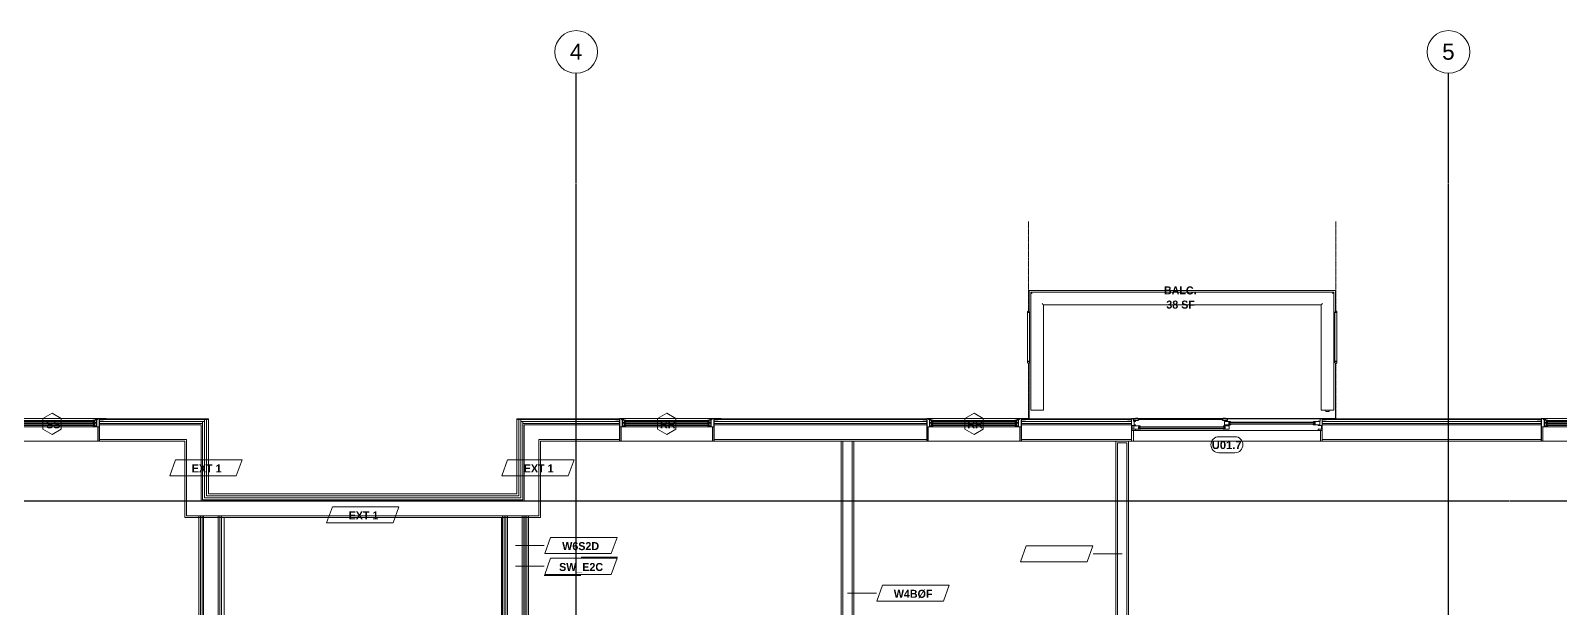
# Model space of a CAD drawing. Header units: inches. Extents: x -4058 to -1781, y 9814 to 12264.
# Drawn here: x -2705 to -2131, y 12047 to 12264 of the extents above; entities that cross this region are included whole.
import ezdxf

# ---------------------------------------------------------------- set-up
doc = ezdxf.new("R2010")
doc.units = ezdxf.units.IN
doc.header["$MEASUREMENT"] = 0
for name, pattern in [('Center 1_4_', [0.53125, 0.25, -0.09375, 0.09375, -0.09375]), ('Dash', [0.25, 0.125, -0.125]), ('Grid Line 1_2_', [0.875, 0.5, -0.125, 0.125, -0.125])]:
    doc.linetypes.add(name, pattern=pattern)
for name, color, linetype, lineweight in [('0-1', 7, 'Continuous', 5), ('0-2', 7, 'Continuous', 9), ('0-4', 165, 'Continuous', 5), ('A-AREA-IDEN', 2, 'Continuous', 9), ('A-DETL-CNTR-1', 7, 'Center 1_4_', 9), ('A-DETL-GENF-1', 7, 'Continuous', 9), ('A-DETL-GENF-2', 92, 'Continuous', 18), ('A-DETL-GENF-HDLN-1', 7, 'Dash', 9), ('A-DETL-GENF-HDLN-2', 1, 'Continuous', 18), ('A-DOOR', 31, 'Continuous', 18), ('A-DOOR-1', 7, 'Continuous', 9), ('A-DOOR-FRAM-1', 7, 'Continuous', 9), ('A-DOOR-IDEN', 31, 'Continuous', 9), ('A-FLOR-1', 7, 'Continuous', 9), ('A-FLOR-2', 192, 'Continuous', 9), ('A-FLOR-HRAL-1', 7, 'Continuous', 9), ('A-GLAZ', 151, 'Continuous', 18), ('A-GLAZ-1', 10, 'Continuous', 30), ('A-GLAZ-2', 7, 'Continuous', 9), ('A-GLAZ-IDEN', 152, 'Continuous', 9), ('A-WALL', 113, 'Continuous', 18), ('A-WALL-1', 7, 'Continuous', 9), ('A-WALL-2', 250, 'Continuous', 18), ('A-WALL-3', 113, 'Continuous', 9), ('A-WALL-IDEN', 211, 'Continuous', 9), ('I-WALL-1', 7, 'Continuous', 9), ('S-BEAM-1', 7, 'Continuous', 9), ('S-GRID-1', 1, 'Grid Line 1_2_', 30), ('S-GRID-IDEN', 1, 'Continuous', 9), ('S-GRID-IDEN-1', 147, 'Continuous', 9), ('S-STRS-1', 7, 'Continuous', 9)]:
    doc.layers.add(name, color=color, linetype=linetype, lineweight=lineweight)
doc.styles.add('Arial', font='arial.ttf', dxfattribs={"height": 6})
doc.styles.add('Arial_B', font='arialbd.ttf', dxfattribs={"height": 3})
doc.styles.add('Century Gothic_B', font='GOTHICB.TTF', dxfattribs={"height": 3})

# ---------------------------------------------------------------- blocks, each defined once
blk = doc.blocks.new('Door-Sliding-Marvin-2_Panel_Patio_Door-Essential - RL-MARVIN ESSENTIAL SLIDING - 6_-0_X6_-10_ - 2ND FLOOR-3440611-UNIT PLANS - 2ND FLOOR')
at = {"layer": 'A-DETL-GENF-1'}
for p, q in [((-32.87, -2.72), (-32.87, -2.27)), ((-32.61, -2.72), (-32.61, -2.27))]:
    blk.add_line(p, q, dxfattribs=at)
at = {"layer": 'A-DETL-GENF-2'}
for p, q in [((-35.75, 4.19), (-35.06, 4.19)), ((-35.75, 0.22), (-35.75, 4.19)), ((-35.06, 0.22), (-35.75, 0.22)), ((-35.75, 0.19), (-34.25, 0.19)), ((-35.75, -4.28), (-35.75, 0.19)), ((-35.06, 4.19), (-35.06, 0.22)), ((-34.25, 0.19), (-34.25, -0.1)), ((35.06, 4.19), (35.75, 4.19)), ((35.06, 0.22), (35.06, 4.19)), ((35.75, 0.22), (35.06, 0.22)), ((35.75, 4.19), (35.75, 0.22)), ((-37.25, -3.19), (-37.25, -3.23)), ((-35.91, -3.19), (-37.25, -3.19)), ((-35.75, -3.23), (-37.25, -3.23)), ((-35.75, -3.08), (-35.91, -3.08)), ((-35.91, -3.19), (-35.91, -3.08)), ((-35, -4.28), (-35.75, -4.28)), ((-35.5, -0.25), (-34.39, -0.25)), ((-35.5, -1.63), (-35.5, -0.25)), ((-35.5, -1.63), (-34.25, -1.63)), ((-34.25, -3.31), (-35, -3.31)), ((-35, -3.31), (-35, -4.28)), ((-32.41, -1.94), (-34.81, -1.94)), ((-34.81, -1.94), (-34.81, -3.19)), ((-34.81, -3.19), (-32.46, -3.19)), ((-34.39, -0.25), (-34.25, -0.1)), ((-34.25, -1.63), (-34.25, -1.94)), ((-34.25, -3.19), (-34.25, -3.31)), ((-33.09, -2.13), (-32.34, -2.13)), ((-33.09, -2.88), (-33.09, -2.13)), ((-32.38, -2.88), (-33.09, -2.88)), ((-32.98, -2.27), (-32.98, -2.13)), ((-32.98, -2.72), (-32.98, -2.88)), ((-32.46, -3.19), (-32.38, -2.88)), ((-32.34, -2), (-32.41, -1.94)), ((-32.34, -2.13), (-32.34, -2))]:
    blk.add_line(p, q, dxfattribs=at)
at = {"layer": 'A-DETL-GENF-HDLN-1'}
blk.add_line((1.75, -3.94), (33.01, -3.94), dxfattribs=at)
at = {"layer": 'A-DETL-GENF-HDLN-2'}
for p, q in [((35.75, 0.19), (34.25, 0.19)), ((34.25, 0.19), (34.25, -0.1)), ((35.75, -4.28), (35.75, 0.19)), ((-32.87, -2.72), (-32.87, -2.27)), ((-32.61, -2.72), (-32.61, -2.27)), ((-1.41, -2), (-1.34, -1.94)), ((-1.41, -2.13), (-1.41, -2)), ((-0.66, -2.13), (-1.41, -2.13)), ((-1.29, -3.19), (-1.38, -2.88)), ((-1.38, -2.88), (-0.66, -2.88)), ((-1.34, -1.94), (0.87, -1.94)), ((0.87, -3.19), (-1.29, -3.19)), ((-1.14, -2.72), (-1.14, -2.27)), ((1.34, -0.25), (-0.88, -0.25)), ((-0.88, -0.25), (-0.88, -1.72)), ((-0.88, -1.5), (1.29, -1.5)), ((0.24, -1.82), (-0.88, -1.72)), ((-0.88, -2.72), (-0.88, -2.27)), ((-0.77, -2.27), (-0.77, -2.13)), ((-0.77, -2.72), (-0.77, -2.88)), ((-0.66, -2.88), (-0.66, -2.13)), ((-0.24, -1.58), (-0.43, -1.58)), ((-0.43, -1.58), (-0.43, -1.68)), ((-0.43, -1.68), (0.43, -1.76)), ((-0.24, -1.51), (-0.24, -1.58)), ((-0.24, -1.62), (-0.24, -1.7)), ((-0.24, -1.62), (0.87, -1.72)), ((-0.24, -4.05), (-0.24, -3.53)), ((-0.24, -3.53), (1.51, -3.53)), ((0.34, -4.05), (-0.24, -4.05)), ((0.24, -1.82), (0.24, -1.74)), ((0.24, -1.86), (0.43, -1.86)), ((0.24, -1.93), (0.24, -1.86)), ((0.6, -4.36), (0.34, -4.05)), ((0.43, -1.86), (0.43, -1.76)), ((1.35, -4.36), (0.6, -4.36)), ((0.66, -1.19), (0.66, -0.44)), ((0.66, -0.44), (1.41, -0.44)), ((1.37, -1.19), (0.66, -1.19)), ((0.77, -0.58), (0.77, -0.44)), ((0.77, -1.04), (0.77, -1.19)), ((0.87, -1.72), (0.87, -3.19)), ((0.88, -1.04), (0.88, -0.58)), ((1.14, -1.04), (1.14, -0.58)), ((1.29, -1.5), (1.37, -1.19)), ((1.41, -0.31), (1.34, -0.25)), ((1.35, -4.05), (1.51, -4.05)), ((1.35, -4.05), (1.35, -4.36)), ((1.41, -0.44), (1.41, -0.31)), ((1.51, -3.53), (1.51, -3.65)), ((1.51, -3.65), (1.75, -3.65)), ((1.51, -3.69), (1.51, -4.05)), ((1.71, -3.69), (1.51, -3.69)), ((1.64, -3.83), (1.64, -3.94)), ((1.64, -3.83), (1.71, -3.83)), ((1.75, -3.94), (1.64, -3.94)), ((1.71, -3.83), (1.71, -3.69)), ((1.75, -3.65), (1.75, -3.94)), ((32.41, -0.31), (32.47, -0.25)), ((32.41, -0.44), (32.41, -0.31)), ((33.16, -0.44), (32.41, -0.44)), ((32.52, -1.5), (32.44, -1.19)), ((32.44, -1.19), (33.16, -1.19)), ((32.47, -0.25), (34.84, -0.25)), ((34.84, -1.5), (32.52, -1.5)), ((32.68, -1.04), (32.68, -0.58)), ((32.93, -1.04), (32.93, -0.58)), ((33.25, -3.65), (33.01, -3.65)), ((33.01, -3.65), (33.01, -3.94)), ((33.01, -3.94), (33.12, -3.94)), ((33.04, -0.58), (33.04, -0.44)), ((33.04, -1.04), (33.04, -1.19)), ((33.05, -3.69), (33.25, -3.69)), ((33.05, -3.83), (33.05, -3.69)), ((33.12, -3.83), (33.05, -3.83)), ((33.12, -3.83), (33.12, -3.94)), ((33.16, -1.19), (33.16, -0.44)), ((33.25, -3.53), (33.25, -3.65)), ((35, -3.53), (33.25, -3.53)), ((33.25, -3.69), (33.25, -4.05)), ((33.41, -4.05), (33.25, -4.05)), ((33.41, -4.05), (33.41, -4.36)), ((33.41, -4.36), (34.16, -4.36)), ((34.16, -4.36), (34.42, -4.05)), ((34.39, -0.25), (34.25, -0.1)), ((35.5, -1.63), (34.25, -1.63)), ((34.25, -1.63), (34.25, -1.94)), ((34.81, -1.94), (34.25, -1.94)), ((34.81, -3.19), (34.25, -3.19)), ((34.25, -3.19), (34.25, -3.31)), ((34.25, -3.31), (35, -3.31)), ((35.5, -0.25), (34.39, -0.25)), ((34.42, -4.05), (35, -4.05)), ((34.81, -1.94), (34.81, -3.19)), ((34.84, -0.25), (34.84, -1.5)), ((35, -3.31), (35, -4.28)), ((35, -4.28), (35.75, -4.28)), ((35.5, -1.63), (35.5, -0.25)), ((35.75, -3.08), (35.9, -3.08)), ((35.75, -3.23), (37.25, -3.23)), ((35.9, -3.19), (35.9, -3.08)), ((35.9, -3.19), (37.25, -3.19)), ((37.25, -3.19), (37.25, -3.23))]:
    blk.add_line(p, q, dxfattribs=at)
at = {"layer": 'A-DOOR'}
for p, q in [((-32.98, -2.13), (-0.77, -2.13)), ((-32.98, -2.27), (-0.77, -2.27)), ((-32.98, -2.72), (-0.77, -2.72)), ((-32.98, -2.88), (-0.77, -2.88)), ((0.77, -0.44), (33.04, -0.44)), ((0.77, -0.58), (33.04, -0.58)), ((0.77, -1.04), (33.04, -1.04)), ((0.77, -1.19), (33.04, -1.19))]:
    blk.add_line(p, q, dxfattribs=at)
at = {"layer": 'A-DOOR-1'}
for p, q in [((-40.68, -4.25), (-40.68, -4.19)), ((-35.75, -4.25), (-40.68, -4.25)), ((-35.75, -4.25), (-35.75, -4.19)), ((35.75, -4.19), (-35.75, -4.19)), ((35.75, -4.25), (-35.75, -4.25)), ((35.75, -4.19), (35.75, -4.25))]:
    blk.add_line(p, q, dxfattribs=at)
at = {"layer": 'A-DOOR-FRAM-1'}
for p, q in [((-35.75, 0.19), (35.75, 0.19)), ((-35.75, -4.28), (-35.75, 0.19)), ((35.75, 0.19), (35.75, -4.28)), ((35.75, -4.28), (-35.75, -4.28))]:
    blk.add_line(p, q, dxfattribs=at)
blk = doc.blocks.new('Window-Double_Hung-Marvin-Essential - 2-WIDE _TEMP ALL LOW_ ESDH3066-3454268-UNIT PLANS - 2ND FLOOR')
at = {"layer": 'A-DETL-GENF-HDLN-1'}
blk.add_line((16.1, 4.22), (-16.5, 4.22), dxfattribs=at)
at = {"layer": 'A-DETL-GENF-HDLN-2'}
for p, q in [((-19.25, 3.23), (-19.25, 3.19)), ((-17.75, 3.23), (-19.25, 3.23)), ((-19.25, 3.19), (-17.9, 3.19)), ((-17.9, 3.19), (-17.9, 3.08)), ((-17.9, 3.08), (-17.75, 3.08)), ((-17.75, 4.28), (-17.16, 4.28)), ((-17.75, 4.28), (-17.75, 1.19)), ((-16.72, 1.19), (-17.75, 1.19)), ((-17.08, 3.87), (-17.16, 4.28)), ((-17.13, 1.16), (-17.13, -4.19)), ((-17.08, 3.87), (-16.19, 3.87)), ((-16.85, 4.25), (-16.85, 3.87)), ((-16.3, 4.25), (-16.85, 4.25)), ((-16.38, 3.77), (-16.72, 3.77)), ((-16.72, 3.77), (-16.72, 1.19)), ((-15.34, 3.69), (-16.56, 3.69)), ((-16.56, 2.75), (-16.56, 3.69)), ((-16.56, 2.75), (-15.34, 2.75)), ((-15.34, 2.47), (-16.56, 2.47)), ((-16.56, 1.53), (-16.56, 2.47)), ((-16.56, 1.53), (-15.34, 1.53)), ((-16.38, 3.87), (-16.38, 3.77)), ((-16.3, 4.01), (-16.3, 4.25)), ((-16.18, 4.01), (-16.3, 4.01)), ((-16.19, 3.97), (-16.1, 3.97)), ((-16.19, 3.87), (-16.19, 3.97)), ((-16.18, 4.22), (-16.1, 4.22)), ((-16.18, 4.22), (-16.18, 4.01)), ((-16.1, 3.97), (-16.1, 4.22)), ((-15.94, 2.87), (-15.94, 3.59)), ((-15.94, 3.59), (-15.28, 3.59)), ((-15.28, 2.87), (-15.94, 2.87)), ((-15.94, 1.65), (-15.94, 2.37)), ((-15.94, 2.37), (-15.28, 2.37)), ((-15.28, 1.65), (-15.94, 1.65)), ((-15.84, 2.88), (-15.84, 3.57)), ((-15.84, 1.66), (-15.84, 2.35)), ((-15.54, 3.01), (-15.54, 3.45)), ((-15.54, 1.79), (-15.54, 2.23)), ((-15.34, 3.69), (-15.28, 3.63)), ((-15.34, 2.75), (-15.28, 2.81)), ((-15.34, 2.47), (-15.28, 2.41)), ((-15.34, 1.53), (-15.28, 1.59)), ((-15.28, 3.59), (-15.28, 3.63)), ((-15.28, 2.81), (-15.28, 2.87)), ((-15.28, 2.37), (-15.28, 2.41)), ((-15.28, 1.59), (-15.28, 1.65)), ((15.34, 3.69), (15.28, 3.63)), ((15.28, 3.59), (15.28, 3.63)), ((15.94, 3.59), (15.28, 3.59)), ((15.28, 2.81), (15.28, 2.87)), ((15.28, 2.87), (15.94, 2.87)), ((15.34, 2.75), (15.28, 2.81)), ((15.34, 2.47), (15.28, 2.41)), ((15.28, 2.37), (15.28, 2.41)), ((15.94, 2.37), (15.28, 2.37)), ((15.28, 1.59), (15.28, 1.65)), ((15.28, 1.65), (15.94, 1.65)), ((15.34, 1.53), (15.28, 1.59)), ((15.34, 3.69), (16.56, 3.69)), ((16.56, 2.75), (15.34, 2.75)), ((15.34, 2.47), (16.56, 2.47)), ((16.56, 1.53), (15.34, 1.53)), ((15.54, 3.01), (15.54, 3.45)), ((15.54, 1.79), (15.54, 2.23)), ((15.84, 2.88), (15.84, 3.57)), ((15.84, 1.66), (15.84, 2.35)), ((15.94, 2.87), (15.94, 3.59)), ((15.94, 1.65), (15.94, 2.37)), ((16.18, 4.22), (16.1, 4.22)), ((16.1, 3.97), (16.1, 4.22)), ((16.19, 3.97), (16.1, 3.97)), ((16.18, 4.22), (16.18, 4.01)), ((16.18, 4.01), (16.3, 4.01)), ((16.19, 3.87), (16.19, 3.97)), ((17.08, 3.87), (16.19, 3.87)), ((16.3, 4.01), (16.3, 4.25)), ((16.3, 4.25), (16.85, 4.25)), ((16.38, 3.87), (16.38, 3.77)), ((16.38, 3.77), (16.72, 3.77)), ((16.56, 2.75), (16.56, 3.69)), ((16.56, 1.53), (16.56, 2.47)), ((16.72, 3.77), (16.72, 1.19)), ((16.72, 1.19), (17.75, 1.19)), ((16.85, 4.25), (16.85, 3.87)), ((17.08, 3.87), (17.16, 4.28)), ((17.12, -4.19), (17.12, 1.16)), ((17.75, 4.28), (17.16, 4.28)), ((17.75, 4.28), (17.75, 1.19)), ((17.75, 3.23), (19.25, 3.23)), ((17.9, 3.08), (17.75, 3.08)), ((17.9, 3.19), (17.9, 3.08)), ((19.25, 3.19), (17.9, 3.19)), ((19.25, 3.23), (19.25, 3.19)), ((-17.13, -4.19), (-17.75, -4.19)), ((17.12, -4.19), (17.75, -4.19))]:
    blk.add_line(p, q, dxfattribs=at)
at = {"layer": 'A-GLAZ'}
for p, q in [((15.84, 3.57), (-15.84, 3.57)), ((15.84, 3.45), (-15.84, 3.45)), ((15.84, 3.01), (-15.84, 3.01)), ((15.84, 2.88), (-15.84, 2.88)), ((15.84, 2.35), (-15.84, 2.35)), ((15.84, 2.23), (-15.84, 2.23)), ((15.84, 1.79), (-15.84, 1.79)), ((15.84, 1.66), (-15.84, 1.66))]:
    blk.add_line(p, q, dxfattribs=at)
at = {"layer": 'A-GLAZ-1'}
for p, q in [((-17.75, 4.28), (-17.75, 1.19)), ((-17.75, 1.16), (-17.75, -4.19)), ((17.75, 1.19), (17.75, 4.28)), ((17.75, -4.19), (17.75, 1.16))]:
    blk.add_line(p, q, dxfattribs=at)
at = {"layer": 'A-GLAZ-2'}
for p, q in [((17.75, 4.28), (-17.75, 4.28)), ((-17.75, 1.19), (17.75, 1.19)), ((20.21, 4.25), (17.75, 4.25)), ((17.75, 4.19), (20.21, 4.19)), ((20.21, 4.19), (20.21, 4.25)), ((-17.75, -4.19), (17.75, -4.19))]:
    blk.add_line(p, q, dxfattribs=at)
blk = doc.blocks.new('Window-Double_Hung-Marvin-Essential - 1-WIDE _TEMP LOWER_ ESDH3066-3454270-UNIT PLANS - 2ND FLOOR')
at = {"layer": 'A-DETL-GENF-HDLN-1'}
blk.add_line((16.1, 4.22), (-16.5, 4.22), dxfattribs=at)
at = {"layer": 'A-DETL-GENF-HDLN-2'}
for p, q in [((-19.25, 3.23), (-19.25, 3.19)), ((-17.75, 3.23), (-19.25, 3.23)), ((-19.25, 3.19), (-17.9, 3.19)), ((-17.9, 3.19), (-17.9, 3.08)), ((-17.9, 3.08), (-17.75, 3.08)), ((-17.75, 4.28), (-17.16, 4.28)), ((-17.75, 4.28), (-17.75, 1.19)), ((-16.72, 1.19), (-17.75, 1.19)), ((-17.08, 3.87), (-17.16, 4.28)), ((-17.13, 1.16), (-17.13, -4.19)), ((-17.08, 3.87), (-16.19, 3.87)), ((-16.85, 4.25), (-16.85, 3.87)), ((-16.3, 4.25), (-16.85, 4.25)), ((-16.38, 3.77), (-16.72, 3.77)), ((-16.72, 3.77), (-16.72, 1.19)), ((-15.34, 3.69), (-16.56, 3.69)), ((-16.56, 2.75), (-16.56, 3.69)), ((-16.56, 2.75), (-15.34, 2.75)), ((-15.34, 2.47), (-16.56, 2.47)), ((-16.56, 1.53), (-16.56, 2.47)), ((-16.56, 1.53), (-15.34, 1.53)), ((-16.38, 3.87), (-16.38, 3.77)), ((-16.3, 4.01), (-16.3, 4.25)), ((-16.18, 4.01), (-16.3, 4.01)), ((-16.19, 3.97), (-16.1, 3.97)), ((-16.19, 3.87), (-16.19, 3.97)), ((-16.18, 4.22), (-16.1, 4.22)), ((-16.18, 4.22), (-16.18, 4.01)), ((-16.1, 3.97), (-16.1, 4.22)), ((-15.94, 2.87), (-15.94, 3.59)), ((-15.94, 3.59), (-15.28, 3.59)), ((-15.28, 2.87), (-15.94, 2.87)), ((-15.94, 1.65), (-15.94, 2.37)), ((-15.94, 2.37), (-15.28, 2.37)), ((-15.28, 1.65), (-15.94, 1.65)), ((-15.84, 2.88), (-15.84, 3.57)), ((-15.84, 1.66), (-15.84, 2.35)), ((-15.54, 3.01), (-15.54, 3.45)), ((-15.54, 1.79), (-15.54, 2.23)), ((-15.34, 3.69), (-15.28, 3.63)), ((-15.34, 2.75), (-15.28, 2.81)), ((-15.34, 2.47), (-15.28, 2.41)), ((-15.34, 1.53), (-15.28, 1.59)), ((-15.28, 3.59), (-15.28, 3.63)), ((-15.28, 2.81), (-15.28, 2.87)), ((-15.28, 2.37), (-15.28, 2.41)), ((-15.28, 1.59), (-15.28, 1.65)), ((15.34, 3.69), (15.28, 3.63)), ((15.28, 3.59), (15.28, 3.63)), ((15.94, 3.59), (15.28, 3.59)), ((15.28, 2.81), (15.28, 2.87)), ((15.28, 2.87), (15.94, 2.87)), ((15.34, 2.75), (15.28, 2.81)), ((15.34, 2.47), (15.28, 2.41)), ((15.28, 2.37), (15.28, 2.41)), ((15.94, 2.37), (15.28, 2.37)), ((15.28, 1.59), (15.28, 1.65)), ((15.28, 1.65), (15.94, 1.65)), ((15.34, 1.53), (15.28, 1.59)), ((15.34, 3.69), (16.56, 3.69)), ((16.56, 2.75), (15.34, 2.75)), ((15.34, 2.47), (16.56, 2.47)), ((16.56, 1.53), (15.34, 1.53)), ((15.54, 3.01), (15.54, 3.45)), ((15.54, 1.79), (15.54, 2.23)), ((15.84, 2.88), (15.84, 3.57)), ((15.84, 1.66), (15.84, 2.35)), ((15.94, 2.87), (15.94, 3.59)), ((15.94, 1.65), (15.94, 2.37)), ((16.18, 4.22), (16.1, 4.22)), ((16.1, 3.97), (16.1, 4.22)), ((16.19, 3.97), (16.1, 3.97)), ((16.18, 4.22), (16.18, 4.01)), ((16.18, 4.01), (16.3, 4.01)), ((16.19, 3.87), (16.19, 3.97)), ((17.08, 3.87), (16.19, 3.87)), ((16.3, 4.01), (16.3, 4.25)), ((16.3, 4.25), (16.85, 4.25)), ((16.38, 3.87), (16.38, 3.77)), ((16.38, 3.77), (16.72, 3.77)), ((16.56, 2.75), (16.56, 3.69)), ((16.56, 1.53), (16.56, 2.47)), ((16.72, 3.77), (16.72, 1.19)), ((16.72, 1.19), (17.75, 1.19)), ((16.85, 4.25), (16.85, 3.87)), ((17.08, 3.87), (17.16, 4.28)), ((17.12, -4.19), (17.12, 1.16)), ((17.75, 4.28), (17.16, 4.28)), ((17.75, 4.28), (17.75, 1.19)), ((17.75, 3.23), (19.25, 3.23)), ((17.9, 3.08), (17.75, 3.08)), ((17.9, 3.19), (17.9, 3.08)), ((19.25, 3.19), (17.9, 3.19)), ((19.25, 3.23), (19.25, 3.19)), ((-17.13, -4.19), (-17.75, -4.19)), ((17.12, -4.19), (17.75, -4.19))]:
    blk.add_line(p, q, dxfattribs=at)
at = {"layer": 'A-GLAZ'}
for p, q in [((15.84, 3.57), (-15.84, 3.57)), ((15.84, 3.45), (-15.84, 3.45)), ((15.84, 3.01), (-15.84, 3.01)), ((15.84, 2.88), (-15.84, 2.88)), ((15.84, 2.35), (-15.84, 2.35)), ((15.84, 2.23), (-15.84, 2.23)), ((15.84, 1.79), (-15.84, 1.79)), ((15.84, 1.66), (-15.84, 1.66))]:
    blk.add_line(p, q, dxfattribs=at)
at = {"layer": 'A-GLAZ-1'}
for p, q in [((-17.75, 4.28), (-17.75, 1.19)), ((-17.75, 1.16), (-17.75, -4.19)), ((17.75, 1.19), (17.75, 4.28)), ((17.75, -4.19), (17.75, 1.16))]:
    blk.add_line(p, q, dxfattribs=at)
at = {"layer": 'A-GLAZ-2'}
for p, q in [((17.75, 4.28), (-17.75, 4.28)), ((-17.75, 1.19), (17.75, 1.19)), ((20.46, 4.25), (17.75, 4.25)), ((17.75, 4.19), (20.46, 4.19)), ((20.46, 4.19), (20.46, 4.25)), ((-17.75, -4.19), (17.75, -4.19))]:
    blk.add_line(p, q, dxfattribs=at)
blk = doc.blocks.new('Railing - Baluster_01-2700443-UNIT PLANS - 2ND FLOOR')
at = {"layer": 'A-FLOR-HRAL-1'}
for p, q in [((-0.59, 1.18), (0.59, 1.18)), ((-0.59, 0.59), (-0.59, 1.18)), ((0.59, 1.18), (0.59, 0.59))]:
    blk.add_line(p, q, dxfattribs=at)
blk = doc.blocks.new('Railing - Railing-3415160-UNIT PLANS - 2ND FLOOR')
at = {"layer": 'A-FLOR-HRAL-1'}
for p, q in [((-2216.35, 12165.45), (-2329.9, 12165.45)), ((-2329.9, 12165.45), (-2329.9, 12121.34)), ((-2216.35, 12121.34), (-2216.35, 12165.45)), ((-2325.17, 12160.73), (-2221.07, 12160.73)), ((-2325.17, 12121.34), (-2325.17, 12160.73)), ((-2221.07, 12160.73), (-2221.07, 12121.34)), ((-2329.43, 12121.34), (-2329.9, 12121.34)), ((-2325.65, 12121.34), (-2329.43, 12121.34)), ((-2325.17, 12121.34), (-2325.65, 12121.34)), ((-2220.6, 12121.34), (-2221.07, 12121.34)), ((-2216.82, 12121.34), (-2220.6, 12121.34)), ((-2216.35, 12121.34), (-2216.82, 12121.34))]:
    blk.add_line(p, q, dxfattribs=at)
for points, knots in [([(-2329.9, 12165.45), (-2329.9, 12165.45), (-2329.89, 12165.44), (-2329.86, 12165.42), (-2329.84, 12165.39), (-2329.81, 12165.36), (-2329.78, 12165.33), (-2329.75, 12165.31), (-2329.71, 12165.27), (-2329.67, 12165.22), (-2329.64, 12165.19), (-2329.6, 12165.15), (-2329.53, 12165.08), (-2329.47, 12165.02), (-2329.43, 12164.98)], [0, 0, 0, 0, 0.166667, 0.25, 0.333333, 0.416667, 0.458333, 0.5, 0.583333, 0.666667, 0.708333, 0.75, 0.833333, 1, 1, 1, 1]), ([(-2216.35, 12165.45), (-2216.35, 12165.45), (-2216.36, 12165.44), (-2216.38, 12165.42), (-2216.41, 12165.39), (-2216.44, 12165.36), (-2216.47, 12165.33), (-2216.49, 12165.31), (-2216.53, 12165.27), (-2216.58, 12165.22), (-2216.61, 12165.19), (-2216.65, 12165.15), (-2216.72, 12165.08), (-2216.78, 12165.02), (-2216.82, 12164.98)], [0, 0, 0, 0, 0.166667, 0.25, 0.333333, 0.416667, 0.458333, 0.5, 0.583333, 0.666667, 0.708333, 0.75, 0.833333, 1, 1, 1, 1]), ([(-2325.65, 12161.2), (-2325.6, 12161.16), (-2325.54, 12161.1), (-2325.47, 12161.02), (-2325.42, 12160.97), (-2325.38, 12160.94), (-2325.35, 12160.9), (-2325.32, 12160.87), (-2325.29, 12160.84), (-2325.26, 12160.82), (-2325.24, 12160.79), (-2325.21, 12160.76), (-2325.18, 12160.74), (-2325.17, 12160.73), (-2325.17, 12160.73)], [0, 0, 0, 0, 0.166667, 0.25, 0.333333, 0.375, 0.416667, 0.5, 0.541667, 0.583333, 0.666667, 0.75, 0.833333, 1, 1, 1, 1]), ([(-2220.6, 12161.2), (-2220.64, 12161.16), (-2220.7, 12161.1), (-2220.78, 12161.02), (-2220.83, 12160.97), (-2220.86, 12160.94), (-2220.9, 12160.9), (-2220.93, 12160.87), (-2220.96, 12160.84), (-2220.98, 12160.82), (-2221.01, 12160.79), (-2221.04, 12160.76), (-2221.07, 12160.74), (-2221.07, 12160.73), (-2221.07, 12160.73)], [0, 0, 0, 0, 0.166667, 0.25, 0.333333, 0.375, 0.416667, 0.5, 0.541667, 0.583333, 0.666667, 0.75, 0.833333, 1, 1, 1, 1])]:
    blk.add_open_spline(points, degree=3, knots=knots, dxfattribs=at)
at = {"rotation": 180}
blk.add_blockref('Railing - Baluster_01-2700443-UNIT PLANS - 2ND FLOOR', (-2218.71, 12121.93), dxfattribs=at)
blk = doc.blocks.new('Walls 2 - Walls 1-3286638-UNIT PLANS - 2ND FLOOR')
at = {"layer": 'S-BEAM-1'}
for p, q in [((-2215.9, 12158.13), (-2215.9, 12139.19)), ((-2215.15, 12139.19), (-2215.15, 12158.13))]:
    blk.add_line(p, q, dxfattribs=at)
at = {"layer": 'S-BEAM-1', "flags": 128}
for points in [[(-2215.15, 12139.19), (-2215.16, 12139.29), (-2215.2, 12139.38), (-2215.25, 12139.46), (-2215.32, 12139.52), (-2215.4, 12139.57), (-2215.48, 12139.59), (-2215.57, 12139.59), (-2215.66, 12139.57), (-2215.74, 12139.52), (-2215.81, 12139.46), (-2215.86, 12139.38), (-2215.89, 12139.29), (-2215.9, 12139.19)], [(-2215.9, 12139.19), (-2215.89, 12139.09), (-2215.86, 12139), (-2215.81, 12138.92), (-2215.74, 12138.86), (-2215.66, 12138.82), (-2215.57, 12138.79), (-2215.48, 12138.79), (-2215.4, 12138.82), (-2215.32, 12138.86), (-2215.25, 12138.92), (-2215.2, 12139), (-2215.16, 12139.09), (-2215.15, 12139.19)]]:
    blk.add_lwpolyline(points, dxfattribs=at)
at = {"layer": 'S-BEAM-1'}
blk.add_ellipse((-2215.53, 12158.13), major_axis=(0.375, 0), ratio=0.93544, start_param=0, end_param=2.081897, dxfattribs=at)
blk = doc.blocks.new('Walls 11 - Walls 1-3286647-UNIT PLANS - 2ND FLOOR')
at = {"layer": 'S-BEAM-1'}
for p, q in [((-2331.1, 12158.13), (-2331.1, 12139.19)), ((-2330.35, 12139.19), (-2330.35, 12158.13))]:
    blk.add_line(p, q, dxfattribs=at)
at = {"layer": 'S-BEAM-1', "flags": 128}
for points in [[(-2330.35, 12139.19), (-2330.36, 12139.29), (-2330.4, 12139.38), (-2330.45, 12139.46), (-2330.51, 12139.52), (-2330.59, 12139.57), (-2330.68, 12139.59), (-2330.77, 12139.59), (-2330.86, 12139.57), (-2330.94, 12139.52), (-2331.01, 12139.46), (-2331.06, 12139.38), (-2331.09, 12139.29), (-2331.1, 12139.19)], [(-2331.1, 12139.19), (-2331.09, 12139.09), (-2331.06, 12139), (-2331.01, 12138.92), (-2330.94, 12138.86), (-2330.86, 12138.82), (-2330.77, 12138.79), (-2330.68, 12138.79), (-2330.59, 12138.82), (-2330.51, 12138.86), (-2330.45, 12138.92), (-2330.4, 12139), (-2330.36, 12139.09), (-2330.35, 12139.19)]]:
    blk.add_lwpolyline(points, dxfattribs=at)
at = {"layer": 'S-BEAM-1'}
blk.add_ellipse((-2330.73, 12158.13), major_axis=(0.375, 0), ratio=0.93544, start_param=1.047198, end_param=3.141593, dxfattribs=at)
blk = doc.blocks.new('CTR - 1st Phase - Shell_rvt-1-UNIT PLANS - 2ND FLOOR')
at = {"layer": 'A-DETL-CNTR-1'}
for p, q in [((-2330.72, 12157.73), (-2330.72, 12191.98)), ((-2215.52, 12157.73), (-2215.52, 12191.98)), ((-2330.72, 12118.15), (-2330.72, 12138.79)), ((-2215.52, 12118.09), (-2215.52, 12138.79))]:
    blk.add_line(p, q, dxfattribs=at)
at = {"layer": 'A-FLOR-1'}
for p, q in [((-2330.54, 12166.09), (-2330.54, 12158.05)), ((-2215.71, 12166.09), (-2330.54, 12166.09)), ((-2215.71, 12158.06), (-2215.71, 12166.09)), ((-2330.54, 12138.85), (-2330.54, 12118.09)), ((-2215.71, 12118.15), (-2215.71, 12138.84))]:
    blk.add_line(p, q, dxfattribs=at)
at = {"layer": 'A-WALL-1'}
for p, q in [((-2638.11, 12118.09), (-2676.58, 12118.09)), ((-2638.11, 12117.84), (-2638.11, 12118.09)), ((-2638.11, 12109.71), (-2638.11, 12117.84)), ((-2484.14, 12118.09), (-2522.54, 12118.09)), ((-2522.54, 12118.09), (-2522.54, 12117.84)), ((-2522.54, 12117.84), (-2522.54, 12109.71)), ((-2368.94, 12118.09), (-2445.93, 12118.09)), ((-2292.14, 12118.09), (-2330.73, 12118.09)), ((-2138.54, 12118.09), (-2220.64, 12118.09)), ((-2679.04, 12115.09), (-2679.04, 12115.06)), ((-2484.14, 12115.06), (-2484.14, 12115.09)), ((-2448.64, 12115.09), (-2448.64, 12115.06)), ((-2368.94, 12115.06), (-2368.94, 12115.09)), ((-2333.44, 12115.09), (-2333.44, 12115.06)), ((-2292.14, 12113.68), (-2292.14, 12113.71)), ((-2220.64, 12113.71), (-2220.64, 12113.68)), ((-2138.54, 12115.06), (-2138.54, 12115.09)), ((-2679.04, 12109.71), (-2646.99, 12109.71)), ((-2646.99, 12109.71), (-2646.99, 12081.06)), ((-2638.11, 12089.94), (-2638.11, 12109.71)), ((-2522.54, 12109.71), (-2522.54, 12089.94)), ((-2513.66, 12109.71), (-2484.14, 12109.71)), ((-2513.66, 12081.06), (-2513.66, 12109.71)), ((-2448.64, 12109.71), (-2368.94, 12109.71)), ((-2333.44, 12109.71), (-2292.14, 12109.71)), ((-2220.64, 12109.71), (-2138.54, 12109.71)), ((-2522.54, 12089.94), (-2638.11, 12089.94)), ((-2646.99, 12081.06), (-2646.36, 12081.06)), ((-2646.36, 12081.06), (-2638.11, 12081.06)), ((-2638.11, 12081.06), (-2522.54, 12081.06)), ((-2522.54, 12081.06), (-2514.29, 12081.06)), ((-2514.29, 12081.06), (-2513.66, 12081.06))]:
    blk.add_line(p, q, dxfattribs=at)
at = {"layer": 'A-WALL-2'}
for p, q in [((-2639.61, 12117.84), (-2679.04, 12117.84)), ((-2638.86, 12117.84), (-2639.61, 12117.84)), ((-2639.61, 12117.84), (-2638.86, 12117.84)), ((-2639.61, 12117.84), (-2639.61, 12117.09)), ((-2638.11, 12117.84), (-2638.86, 12117.84)), ((-2638.86, 12117.84), (-2638.11, 12117.84)), ((-2638.86, 12117.84), (-2638.86, 12109.71)), ((-2521.79, 12117.84), (-2522.54, 12117.84)), ((-2522.54, 12117.84), (-2521.79, 12117.84)), ((-2521.04, 12117.84), (-2521.79, 12117.84)), ((-2521.79, 12109.71), (-2521.79, 12117.84)), ((-2521.79, 12117.84), (-2521.04, 12117.84)), ((-2484.14, 12117.84), (-2521.04, 12117.84)), ((-2521.04, 12117.09), (-2521.04, 12117.84)), ((-2368.94, 12117.84), (-2448.64, 12117.84)), ((-2292.14, 12117.84), (-2333.44, 12117.84)), ((-2138.54, 12117.84), (-2220.64, 12117.84)), ((-2640.36, 12117.09), (-2679.04, 12117.09)), ((-2640.36, 12116.34), (-2679.04, 12116.34)), ((-2640.86, 12115.84), (-2679.04, 12115.84)), ((-2640.86, 12115.84), (-2640.86, 12110.34)), ((-2639.61, 12117.09), (-2640.36, 12117.09)), ((-2640.36, 12117.09), (-2639.61, 12117.09)), ((-2640.36, 12117.09), (-2640.36, 12116.34)), ((-2640.36, 12116.34), (-2640.36, 12115.84)), ((-2640.36, 12115.84), (-2640.36, 12109.71)), ((-2639.61, 12117.09), (-2639.61, 12109.71)), ((-2520.29, 12117.09), (-2521.04, 12117.09)), ((-2521.04, 12117.09), (-2520.29, 12117.09)), ((-2521.04, 12109.71), (-2521.04, 12117.09)), ((-2484.14, 12117.09), (-2520.29, 12117.09)), ((-2520.29, 12116.34), (-2520.29, 12117.09)), ((-2484.14, 12116.34), (-2520.29, 12116.34)), ((-2520.29, 12115.84), (-2520.29, 12116.34)), ((-2520.29, 12109.71), (-2520.29, 12115.84)), ((-2484.14, 12115.84), (-2519.79, 12115.84)), ((-2519.79, 12110.34), (-2519.79, 12115.84)), ((-2368.94, 12117.09), (-2448.64, 12117.09)), ((-2368.94, 12116.34), (-2448.64, 12116.34)), ((-2368.94, 12115.84), (-2448.64, 12115.84)), ((-2292.14, 12117.09), (-2333.44, 12117.09)), ((-2292.14, 12116.34), (-2333.44, 12116.34)), ((-2292.14, 12115.84), (-2333.44, 12115.84)), ((-2138.54, 12117.09), (-2220.64, 12117.09)), ((-2138.54, 12116.34), (-2220.64, 12116.34)), ((-2138.54, 12115.84), (-2220.64, 12115.84)), ((-2646.36, 12110.34), (-2679.04, 12110.34)), ((-2646.36, 12110.34), (-2646.36, 12109.71)), ((-2646.36, 12081.69), (-2646.36, 12109.71)), ((-2640.86, 12110.34), (-2640.86, 12109.71)), ((-2640.86, 12087.19), (-2640.86, 12109.71)), ((-2640.36, 12087.69), (-2640.36, 12109.71)), ((-2639.61, 12088.44), (-2639.61, 12109.71)), ((-2638.86, 12089.19), (-2638.86, 12109.71)), ((-2521.79, 12089.19), (-2521.79, 12109.71)), ((-2521.04, 12088.44), (-2521.04, 12109.71)), ((-2520.29, 12087.69), (-2520.29, 12109.71)), ((-2519.79, 12109.71), (-2519.79, 12110.34)), ((-2519.79, 12087.19), (-2519.79, 12109.71)), ((-2484.14, 12110.34), (-2514.29, 12110.34)), ((-2514.29, 12109.71), (-2514.29, 12110.34)), ((-2514.29, 12081.69), (-2514.29, 12109.71)), ((-2368.94, 12110.34), (-2448.64, 12110.34)), ((-2292.14, 12110.34), (-2333.44, 12110.34)), ((-2138.54, 12110.34), (-2220.64, 12110.34)), ((-2638.11, 12089.19), (-2638.86, 12089.19)), ((-2638.11, 12089.19), (-2522.54, 12089.19)), ((-2521.79, 12089.19), (-2522.54, 12089.19)), ((-2640.36, 12087.19), (-2640.86, 12087.19)), ((-2639.61, 12087.69), (-2640.36, 12087.69)), ((-2638.11, 12087.19), (-2640.36, 12087.19)), ((-2638.86, 12088.44), (-2639.61, 12088.44)), ((-2638.11, 12087.69), (-2639.61, 12087.69)), ((-2638.11, 12088.44), (-2638.86, 12088.44)), ((-2638.11, 12088.44), (-2522.54, 12088.44)), ((-2638.11, 12087.69), (-2522.54, 12087.69)), ((-2638.11, 12087.19), (-2522.54, 12087.19)), ((-2521.79, 12088.44), (-2522.54, 12088.44)), ((-2521.04, 12087.69), (-2522.54, 12087.69)), ((-2520.29, 12087.19), (-2522.54, 12087.19)), ((-2521.04, 12088.44), (-2521.79, 12088.44)), ((-2520.29, 12087.69), (-2521.04, 12087.69)), ((-2519.79, 12087.19), (-2520.29, 12087.19)), ((-2640.86, 12081.69), (-2646.36, 12081.69)), ((-2638.11, 12081.69), (-2640.86, 12081.69)), ((-2638.11, 12081.69), (-2522.54, 12081.69)), ((-2519.79, 12081.69), (-2522.54, 12081.69)), ((-2514.29, 12081.69), (-2519.79, 12081.69))]:
    blk.add_line(p, q, dxfattribs=at)
at = {"layer": '0-2'}
for name, p in [('Railing - Railing-3415160-UNIT PLANS - 2ND FLOOR', (0, 0)), ('Walls 11 - Walls 1-3286647-UNIT PLANS - 2ND FLOOR', (0, 0)), ('Walls 2 - Walls 1-3286638-UNIT PLANS - 2ND FLOOR', (0, 0)), ('Window-Double_Hung-Marvin-Essential - 2-WIDE _TEMP ALL LOW_ ESDH3066-3454268-UNIT PLANS - 2ND FLOOR', (-2696.79, 12113.9)), ('Window-Double_Hung-Marvin-Essential - 1-WIDE _TEMP LOWER_ ESDH3066-3454270-UNIT PLANS - 2ND FLOOR', (-2466.39, 12113.9)), ('Window-Double_Hung-Marvin-Essential - 1-WIDE _TEMP LOWER_ ESDH3066-3454270-UNIT PLANS - 2ND FLOOR', (-2351.19, 12113.9)), ('Window-Double_Hung-Marvin-Essential - 1-WIDE _TEMP LOWER_ ESDH3066-3454270-UNIT PLANS - 2ND FLOOR', (-2120.79, 12113.9))]:
    blk.add_blockref(name, p, dxfattribs=at)
at = {"layer": '0-2', "rotation": 180}
blk.add_blockref('Door-Sliding-Marvin-2_Panel_Patio_Door-Essential - RL-MARVIN ESSENTIAL SLIDING - 6_-0_X6_-10_ - 2ND FLOOR-3440611-UNIT PLANS - 2ND FLOOR', (-2256.39, 12113.9), dxfattribs=at)
blk = doc.blocks.new('CTR - 1st Phase -Stairs _ Elevators_rvt-1-UNIT PLANS - 2ND FLOOR')
at = {"layer": 'A-WALL-2'}
for p, q in [((-2641.12, 11836.19), (-2641.12, 12081.69)), ((-2640.5, 11836.81), (-2640.5, 12081.69)), ((-2640, 11837.31), (-2640, 12081.69)), ((-2634.5, 11842.81), (-2634.5, 12081.69)), ((-2633.87, 11843.44), (-2633.87, 12081.69)), ((-2527.37, 11844.06), (-2527.37, 12081.69)), ((-2526.75, 11844.06), (-2526.75, 12081.69)), ((-2526.12, 11844.06), (-2526.12, 12081.69)), ((-2520.62, 11844.06), (-2520.62, 12081.69)), ((-2520, 11844.06), (-2520, 12081.69)), ((-2519.5, 11844.06), (-2519.5, 12081.69)), ((-2518.87, 11844.06), (-2518.87, 12081.69))]:
    blk.add_line(p, q, dxfattribs=at)
at = {"layer": 'I-WALL-1'}
for p, q in [((-2641.75, 12081.69), (-2641.75, 11835.56)), ((-2633.25, 12081.69), (-2641.75, 12081.69)), ((-2633.25, 11844.06), (-2633.25, 12081.69)), ((-2528, 12081.69), (-2528, 11844.06)), ((-2518.25, 12081.69), (-2528, 12081.69)), ((-2518.25, 11936.36), (-2518.25, 12081.69))]:
    blk.add_line(p, q, dxfattribs=at)
at = {"layer": 'S-STRS-1'}
for p, q in [((-2632.31, 12081.06), (-2632.31, 12029.19)), ((-2528.31, 12044.31), (-2528.31, 12081.06))]:
    blk.add_line(p, q, dxfattribs=at)
blk = doc.blocks.new('Grid - Grid Head - Circle-1738874-UNIT PLANS - 2ND FLOOR')
at = {"layer": 'S-GRID-IDEN-1'}
for start, end in [(360, 180), (180, 360)]:
    blk.add_arc((0, 0), 0.25, start, end, dxfattribs=at)
blk = doc.blocks.new('CTR - 1st Phase - Structure_rvt-1-UNIT PLANS - 2ND FLOOR')
at = {"layer": 'S-GRID-1'}
for p, q in [((-2500.32, 9814.03), (-2500.32, 12247.5)), ((-2173.32, 9814.03), (-2173.32, 12247.5)), ((-1781.27, 12087.19), (-4041.78, 12087.19))]:
    blk.add_line(p, q, dxfattribs=at)
at = {"layer": '0-4', "xscale": 31.99999999999999, "yscale": 31.99999999999999, "zscale": 31.99999999999999}
for p in [(-2500.32, 12255.5), (-2173.32, 12255.5)]:
    blk.add_blockref('Grid - Grid Head - Circle-1738874-UNIT PLANS - 2ND FLOOR', p, dxfattribs=at)
at = {"layer": 'S-GRID-IDEN', "char_height": 6, "width": 5.656, "attachment_point": 1, "style": 'Arial'}
for s, insert in [('4', (-2502.7, 12258.6)), ('5', (-2175.7, 12258.6))]:
    blk.add_mtext(s, dxfattribs=dict(at, insert=insert))
blk = doc.blocks.new('Wall Tag - Arch Wall-3956453-UNIT PLANS - 2ND FLOOR')
at = {"layer": 'A-WALL-IDEN'}
for p, q in [((-0.356, 0.094), (-0.424, -0.094)), ((0.424, 0.094), (-0.356, 0.094)), ((0.356, -0.094), (0.424, 0.094)), ((-0.424, -0.094), (0.356, -0.094))]:
    blk.add_line(p, q, dxfattribs=at)
blk = doc.blocks.new('Door Tag - Type Mark-2601225-UNIT PLANS - 2ND FLOOR')
at = {"layer": 'A-DOOR-IDEN'}
for p, q in [((0.09375, 0.09375), (-0.09375, 0.09375)), ((-0.09375, -0.09375), (0.09375, -0.09375))]:
    blk.add_line(p, q, dxfattribs=at)
for centre, start, end in [((-0.09375, 0), 90, 270), ((0.09375, 0), 270, 90)]:
    blk.add_arc(centre, 0.09375, start, end, dxfattribs=at)
blk = doc.blocks.new('Wall Tag - Shear Wall-3956451-UNIT PLANS - 2ND FLOOR')
at = {"layer": 'A-WALL-IDEN'}
for p, q in [((-0.356, 0.094), (-0.424, -0.094)), ((0.424, 0.094), (-0.356, 0.094)), ((0.429, 0.107), (0.003, 0.107)), ((0.356, -0.094), (0.424, 0.094)), ((0, -0.107), (-0.429, -0.107)), ((-0.424, -0.094), (0.356, -0.094))]:
    blk.add_line(p, q, dxfattribs=at)
blk = doc.blocks.new('Window Tag - ONE-4156801-UNIT PLANS - 2ND FLOOR')
at = {"layer": 'A-GLAZ-IDEN'}
for p, q in [((0, 0.125), (-0.107, 0.062)), ((-0.107, 0.062), (-0.107, -0.062)), ((0.107, 0.062), (0, 0.125)), ((0.107, -0.062), (0.107, 0.062)), ((-0.107, -0.062), (0, -0.125)), ((0, -0.125), (0.107, -0.062))]:
    blk.add_line(p, q, dxfattribs=at)

msp = doc.modelspace()

# ---------------------------------------------------------------- linework, layer by layer
at = {"layer": 'A-FLOR-2'}
msp.add_line((-2221.32, 12109.71), (-2291.45, 12109.71), dxfattribs=at)
at = {"layer": 'A-WALL'}
for p, q in [((-2400.37, 12109.71), (-2400.37, 11978.99)), ((-2396.87, 11978.99), (-2396.87, 12109.71)), ((-2293.87, 12109.09), (-2297.37, 12109.09)), ((-2297.37, 12109.09), (-2297.37, 11989.15)), ((-2293.87, 12109.09), (-2293.87, 11989.15))]:
    msp.add_line(p, q, dxfattribs=at)
at = {"layer": 'A-WALL-3'}
for p, q in [((-2396.25, 12109.71), (-2401, 12109.71)), ((-2401, 12109.71), (-2401, 11978.36)), ((-2396.25, 11978.36), (-2396.25, 12109.71)), ((-2293.25, 12109.71), (-2298, 12109.71)), ((-2298, 12109.71), (-2298, 11988.52)), ((-2293.25, 11988.52), (-2293.25, 12109.71))]:
    msp.add_line(p, q, dxfattribs=at)
at = {"layer": 'A-WALL-IDEN'}
for p, q in [((-2523.12, 12070.61), (-2512.28, 12070.61)), ((-2295.62, 12067.43), (-2306.47, 12067.43)), ((-2523.12, 12062.79), (-2512.28, 12062.79)), ((-2398.62, 12052.73), (-2387.78, 12052.73))]:
    msp.add_line(p, q, dxfattribs=at)

# ---------------------------------------------------------------- block references
at = {"layer": '0-1'}
for name in ['CTR - 1st Phase - Structure_rvt-1-UNIT PLANS - 2ND FLOOR', 'CTR - 1st Phase - Shell_rvt-1-UNIT PLANS - 2ND FLOOR', 'CTR - 1st Phase -Stairs _ Elevators_rvt-1-UNIT PLANS - 2ND FLOOR']:
    msp.add_blockref(name, (0, 0), dxfattribs=at)
at = {"layer": 'A-DOOR-IDEN', "xscale": 31.99999999999999, "yscale": 31.99999999999999, "zscale": 31.99999999999999}
msp.add_blockref('Door Tag - Type Mark-2601225-UNIT PLANS - 2ND FLOOR', (-2256.39, 12108.35), dxfattribs=at)
at = {"layer": 'A-GLAZ-IDEN', "xscale": 31.99999999999999, "yscale": 31.99999999999999, "zscale": 31.99999999999999}
for p in [(-2696.79, 12116.18), (-2466.39, 12116.18), (-2351.19, 12116.18)]:
    msp.add_blockref('Window Tag - ONE-4156801-UNIT PLANS - 2ND FLOOR', p, dxfattribs=at)
at = {"layer": 'A-WALL-IDEN', "xscale": 31.99999999999999, "yscale": 31.99999999999999, "zscale": 31.99999999999999}
for name, p in [('Wall Tag - Arch Wall-3956453-UNIT PLANS - 2ND FLOOR', (-2639.13, 12099.7)), ('Wall Tag - Arch Wall-3956453-UNIT PLANS - 2ND FLOOR', (-2514.68, 12099.7)), ('Wall Tag - Arch Wall-3956453-UNIT PLANS - 2ND FLOOR', (-2580.32, 12082.08)), ('Wall Tag - Arch Wall-3956453-UNIT PLANS - 2ND FLOOR', (-2498.55, 12070.61)), ('Wall Tag - Shear Wall-3956451-UNIT PLANS - 2ND FLOOR', (-2498.55, 12062.79)), ('Wall Tag - Arch Wall-3956453-UNIT PLANS - 2ND FLOOR', (-2320.2, 12067.43)), ('Wall Tag - Arch Wall-3956453-UNIT PLANS - 2ND FLOOR', (-2374.05, 12052.73))]:
    msp.add_blockref(name, p, dxfattribs=at)

# ---------------------------------------------------------------- texts
at = {"layer": 'A-AREA-IDEN', "char_height": 3, "attachment_point": 1, "style": 'Century Gothic_B'}
for s, insert, width in [('BALC.', (-2279.99, 12167.65), 14.544), ('38 SF', (-2279.11, 12162.35), 12.423)]:
    msp.add_mtext(s, dxfattribs=dict(at, insert=insert, width=width))
at = {"layer": 'A-DOOR-IDEN', "insert": (-2262.07, 12109.73), "char_height": 3, "width": 13.635, "attachment_point": 1, "style": 'Arial_B'}
msp.add_mtext('U01.7', dxfattribs=at)
at = {"layer": 'A-GLAZ-IDEN', "char_height": 3, "attachment_point": 1, "style": 'Century Gothic_B'}
for s, insert, width in [('SS', (-2699.05, 12117.47), 5.454), ('RR', (-2468.9, 12117.47), 6.06), ('RR', (-2353.7, 12117.47), 6.06)]:
    msp.add_mtext(s, dxfattribs=dict(at, insert=insert, width=width))
at = {"layer": 'A-WALL-IDEN', "char_height": 3, "attachment_point": 1, "style": 'Century Gothic_B'}
for s, insert, width in [('EXT 1', (-2644.43, 12100.95), 12.726), ('EXT 1', (-2519.98, 12100.95), 12.726), ('EXT 1', (-2585.62, 12083.33), 12.726), ('W6S2D', (-2505.56, 12071.85), 16.867), ('SW_E2C', (-2506.73, 12064.04), 19.695), ('W4BØF', (-2381.26, 12053.98), 17.372)]:
    msp.add_mtext(s, dxfattribs=dict(at, insert=insert, width=width))

doc.saveas('drawing.dxf')
